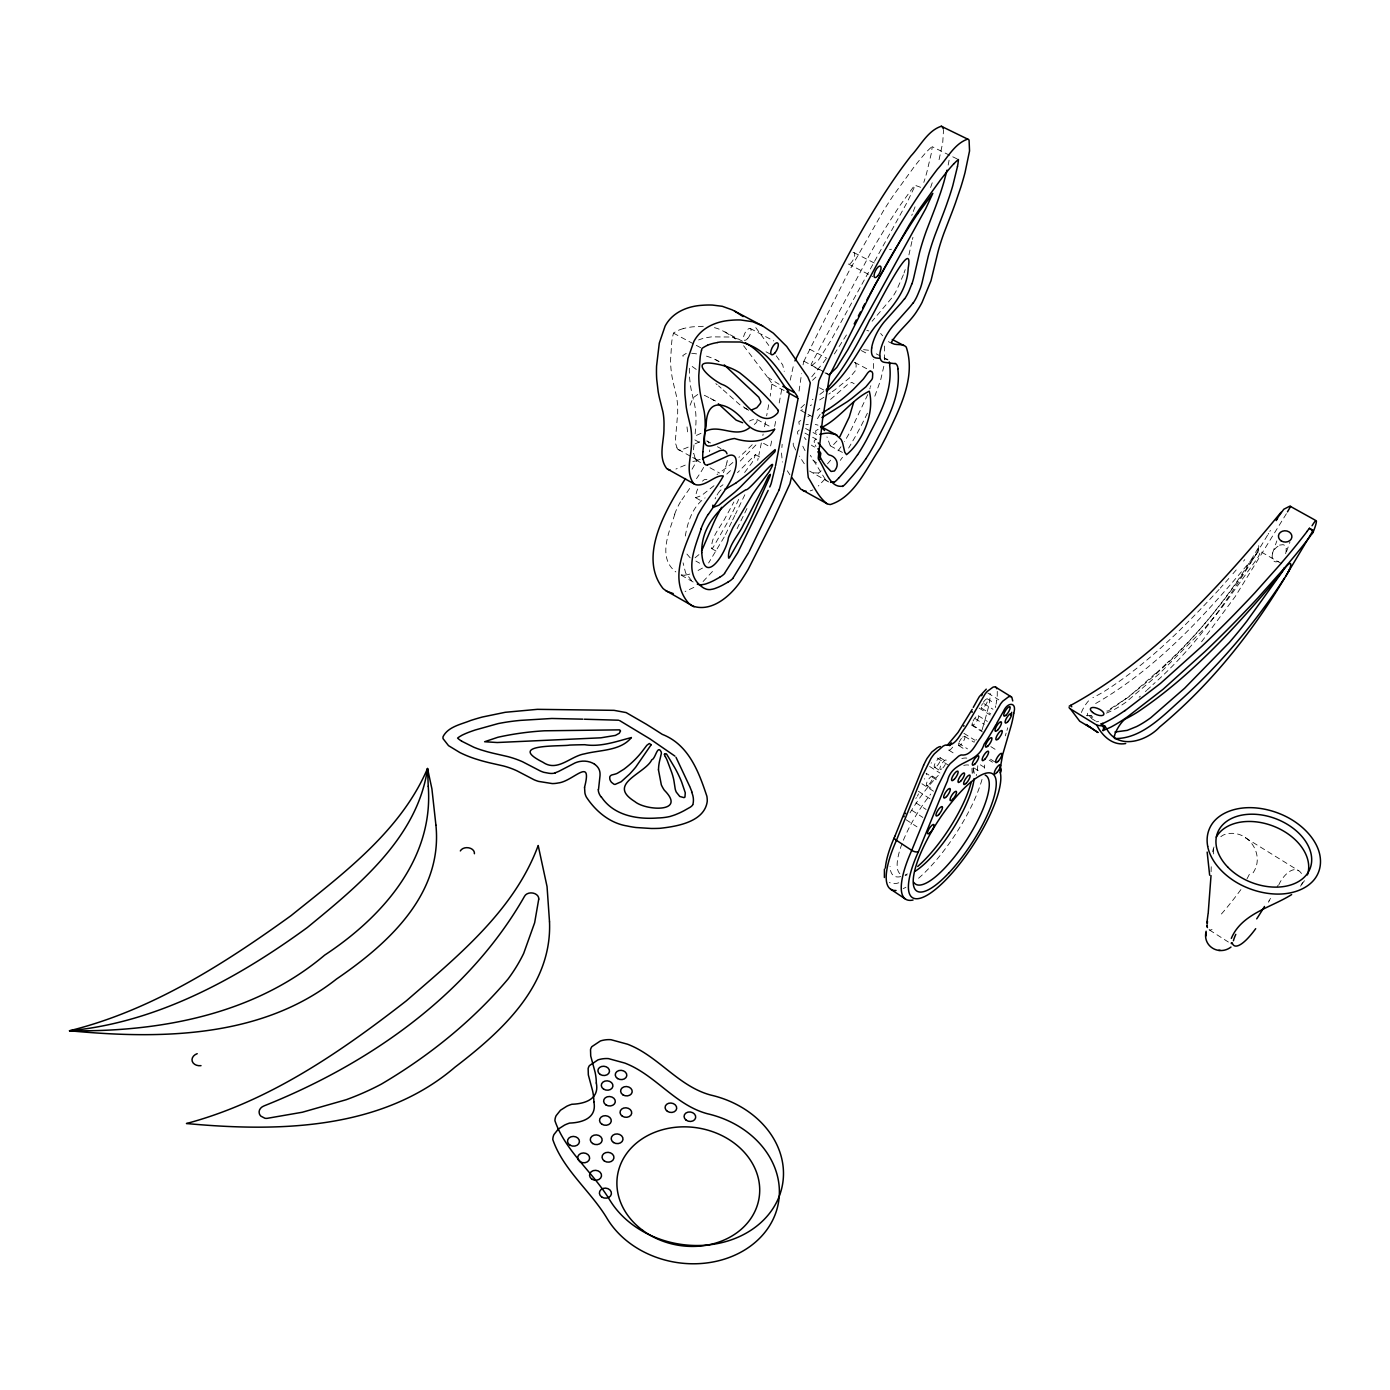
<?xml version="1.0" encoding="UTF-8"?>
<svg xmlns="http://www.w3.org/2000/svg" width="1390" height="1390" viewBox="0 0 1390 1390"><rect width="100%" height="100%" fill="white"/><g stroke="black" fill="none" stroke-linecap="round" stroke-linejoin="round"><path stroke-width="0.75" stroke-dasharray="5 3.75" d="M793.221 443.115L793.221 444.07A24.586 9.122 -62.2 0 0 793.238 444.418L793.273 444.87A9.695 3.614 -62.1 0 0 793.308 445.217M873.459 368.454L873.407 359.663M689.37 368.246L689.353 370.331A135.178 54.714 -63.5 0 0 689.788 379.765L690.552 385.881A229.055 90.68 -64.2 0 0 691.681 392.084L694.913 406.262A128.175 54.175 -60.9 0 1 695.938 423.498L694.983 436.043L700.994 433.333M687.007 426.886L687.963 435.539M1211.09 871.739L1211.315 864.024M1258.037 548.216C1223.582 607.656 1169.233 671.44 1106.388 712.201M781.51 453.018L782.361 462.105M972.218 773.466L971.888 768.079M884.388 359.802L884.44 344.963M949.631 155.263L932.117 146.662L932.047 147.844A46.131 17.253 -64.7 0 1 931.265 153.578L926.73 172.742A128.923 49.623 -64.5 0 1 923.811 182.403M771.902 384.213L787.609 392.328M781.892 447.563L782.153 444.296M771.867 384.63L770.199 396.133M693.992 444.852L693.818 446.694A36.383 14.612 -61.9 0 0 693.697 453.609M799.059 391.077L801.561 373.632M883.814 366.317L880.635 380.078L874.188 397.957M996.786 700.108L996.057 704.226M790.232 380.148L793.864 363.641M685.305 536.036C687.72 521.754 692.62 506.533 705.077 497.881M768.687 404.768L766.637 415.853M781.701 389.443L779.008 404.038M765.508 421.83L764.326 427.929M803.055 364.858L803.646 361.973M762.849 435.522L763.145 434.01M774.647 426.365L775.69 421.153M761.355 442.993L758.818 455.208M948.171 165.097L948.745 162.161A46.235 16.975 -64.6 0 0 949.109 159.937M770.616 445.947L772.232 438.215M908.921 254.909L911.91 241.443M1212.653 851.844L1214.148 846.319M758.176 458.214L757.706 460.368M995.344 707.545L995.727 705.825M803.75 361.539L848.473 272.11L882.772 211.923A196.129 69.361 -63.6 0 1 893.388 195.399L914.134 166.87A226.309 79.247 -63.5 0 1 917 163.221L917.748 162.283A143.257 51.308 -63.9 0 1 923.603 155.194A82.097 29.85 -64.3 0 1 927.391 150.989L927.808 150.572A48.841 17.879 -64.6 0 1 929.232 149.164L929.389 149.008A34.35 12.614 -64.7 0 1 932.134 146.645M939.067 159.676L942.733 142.666L943.515 129.948M683.168 328.648A91.149 38.659 -62 0 0 679.05 330.055L678.581 330.264A54.002 23.022 -62.3 0 0 676.965 331.029L676.774 331.115A37.964 16.228 -62.5 0 0 673.49 333.096L673.055 334.816A49.953 21.145 -63.1 0 0 671.787 341.454L670.553 360.166A134.813 55.6 -63.5 0 0 671.075 369.636L671.891 375.769A228.464 92.14 -64.3 0 0 673.09 381.972L676.478 396.202A127.828 55.044 -61 0 1 677.66 413.49L675.696 436.703A36.296 14.856 -62 0 0 675.627 443.636L676.947 447.511M982.035 730.045L983.442 725.198M690.083 405.22L693.106 397.801L697.763 394.465M985.023 719.933L988.568 706.572A81.767 25.315 -57.6 0 0 990.184 694.687L990.114 693.297M983.686 724.381L984.815 720.593M1006.951 730.393L1007.733 727.804M1005.283 735.849L1006.134 733.086M870.8 385.742L870.522 386.646M870.227 387.549L869.793 388.887M905.22 269.591L904.056 272.979M932.221 182.785L930.466 187.893M1087.658 713.244L1087.206 715.676A5.247 1.425 -58.2 0 0 1087.275 715.85L1087.032 715.78M1272.562 553.081L1276.837 540.918M674.828 514.161C669.32 531.97 657.105 557.442 675.853 571.95M1286.497 551.656L1289.955 541.961M1302.725 882.65L1302.152 884.04M867.742 394.586L850.558 430.9A69.344 25.35 -62.3 0 1 844.303 441.707M911.753 215.433L912.274 214.077M915.072 206.832L913.056 212.045M903.396 274.768L896.915 289.554A32.37 11.85 -63.6 0 1 892.519 297.078L872.103 321.229M1253.085 872.781C1266.221 853.651 1246.152 826.876 1224.051 834.73A30.51 20.694 73.7 0 0 1219.551 837.822M738.698 499.34L737.76 501.373A249.488 104.563 -61 0 1 734.858 507.524A312.142 133.892 -61 0 1 728.03 521.424L712.601 548.355A3.423 1.303 -60.8 0 1 711.836 548.616C710.273 536.94 721.897 525.75 726.605 515.256A112.034 44.793 -61.3 0 0 728.968 511.086L733.885 502.016M744.832 494.77L735.501 514.074M867.412 413.195L861.852 424.419A184.523 69.848 -62.5 0 1 856.223 435.018L848.647 448.067M746.986 508.479L735.988 530.963M734.841 515.429L732.2 520.816M731.557 522.154L725.25 534.959M724.225 537.044L708.622 562.95M703.635 467.387L702.628 469.16A36.748 14.873 -61.6 0 1 701.255 471.436L700.23 473.069A69.639 28.512 -61.6 0 1 698.041 476.388L696.494 478.647M717.066 494.996L717.726 493.867M1286.393 513.692L1235.206 596.553L1199.379 644.734M1269.852 531.362L1270.425 530.389M1268.097 534.299L1268.688 533.326M1267.524 535.272L1252.859 559.353M1278.765 885.03C1282.258 876.256 1295.532 861.279 1302.639 875.491M846.458 334.99L834.382 353.981M681.882 499.827L691.716 485.457M718.057 493.346L719.638 491.209A6.863 2.676 -61.3 0 1 721.08 489.836M1253.693 558.154L1253.763 558.05A10.807 2.676 -59.3 0 0 1258.68 545.627M1252.703 559.614C1224.764 605.136 1193.211 649.061 1152.936 684.558M1249.332 564.566L1250.983 562.151M692.064 469.212L696.876 460.802L692.724 461.445M840.967 446.781L838.465 450.291A77.527 28.408 -62.4 0 1 836.207 453.262L835.894 453.679M1247.681 566.981C1224.156 601.523 1197.919 634.431 1167.166 662.839M840.29 460.368L842.496 457.327M826.007 358.95L823.193 362.703M744.623 472.496L751.764 463.009A14.213 5.491 -61.8 0 0 753.589 459.847L755.378 454.634L737.482 472.652M811.76 376.794L821.664 364.649M712.479 571.499L702.68 581.941M836.989 440.943L833.253 444.956L830.334 445.877L826.963 436.929M1236.197 569.935L1231.297 575.651M827.519 463.826L828.162 463.078A138.27 51.604 -62.7 0 0 830.647 460.159M755.917 444.974L739.654 461.671M1228.847 578.466L1220.316 588.109M824.913 479.116L818.31 486.014M1219.1 589.447C1184.367 627.012 1147.723 663.847 1104.303 691.386A335.233 94.225 -60.3 0 1 1092.888 697.606M698.944 554.627L695.017 557.824M752.216 444.713L745.613 451.194A233.52 95.98 -63.5 0 1 738.907 457.31M815.913 377.09L812.49 380.339M754.301 424.437C761.025 419.502 753.936 418.077 749.505 421.101M730.462 470.654L726.64 474.268M1165.932 663.986L1156.15 673.212M1150.416 686.921L1147.271 689.857M1155.559 673.316L1128.35 697.224L1106.857 711.02M1145.377 691.595L1146.646 690.43M830.508 399.416L847.883 384.266L851.827 382.389L854.19 383.796M1139.14 697.259L1140.373 696.147M713.974 485.736L701.464 495.587L695.643 497.69A4.344 1.72 -61.3 0 1 695.33 496.786L696.824 491.157A20.311 8.01 -61.3 0 1 697.989 488.481M820.135 414.411L817.25 418.998L819.944 418.668M817.198 410.328L819.822 408.365M720.142 486.882L722.974 484.78M828.788 394.065L830.421 392.953M717.014 474.581L717.987 473.921M804.532 404.455L800.953 407.861A2.311 0.869 -62.3 0 0 800.501 410.276L806.183 413.386M823.853 397.314L818.971 400.389M807.833 416.687L809.918 415.367M889.513 249.453L891.511 249.227M810.283 405.602L811.586 404.855M702.471 568.093L697.641 570.699A143.587 56.364 -61.8 0 1 695.191 571.881M693.853 587.414L685.096 591.514M695.122 443.81L701.759 440.978M685.253 465.094L675.94 469.038M802.569 409.859L800.553 410.363M688.189 447.128L684.245 448.779A87.327 36.088 -62.5 0 1 683.237 449.144L680.753 449.821M1106.423 713.139L1111.183 711.072A213.348 57.529 -59.5 0 0 1125.639 702.419L1159.781 673.316L1204.8 628.037A210.185 55.426 -59.7 0 0 1222.262 606.996L1257.133 558.658A6.359 1.564 -59.3 0 0 1260.07 551.813A6.359 1.564 -59.3 0 0 1256.925 553.342C1209.665 610.245 1158.965 667.652 1093.913 704.504A6.828 1.842 -58.2 0 0 1092.801 705.303M818.31 472.982L811.951 472.843M812.837 489.923L810.144 490.896M1279.53 545.123L1283.04 544.672A4.205 4.048 -44.4 0 1 1285.072 545.836L1286.341 548.633M818.119 429.319L815.617 430.865L816.069 433.958A13.9 5.108 -62.2 0 0 817.198 434.636L818.328 434.653M1278.835 561.473L1275.759 561.873A4.465 4.274 -38.2 0 1 1273.118 560.379L1272.059 557.946M800.762 420.475L798.816 421.813L799.302 424.906A13.883 5.195 -62.3 0 0 800.449 425.601L800.988 425.653M700.143 459.378L698.718 459.743M686.26 353.355L682.768 355.579L684.505 359.802M1092.818 717.101L1090.368 717.535M805.922 424.732L807.051 424.541A137.471 50.613 -61 0 1 808.302 424.367M920.649 187.32L914.69 185.165L900.251 205.095A332.471 111.443 -62.9 0 0 885.83 227.404A284.238 96.831 -63.1 0 0 870.887 252.285L811.221 364.197A3.284 1.251 -62.8 0 0 811.343 365.553L823.002 371.808M1098.604 721.601L1096.206 721.792M816.677 463.044L809.849 457.675M685.027 575.095L687.668 574.661A81.28 31.657 -61.2 0 0 689.805 574.053M1091.637 715.485L1086.007 715.485L1087.293 715.902M703.305 326.303L692.793 326.824A258.227 107.551 -60.2 0 0 689.961 327.206L689.197 327.328A160.684 67.624 -61.2 0 0 683.168 328.631M1089.169 716.145L1092.262 716.25M863.555 349.655L868.715 350.263M691.629 353.234L697.693 354.016A396.967 163.725 -58.5 0 1 699.014 354.276M884.405 358.776L886.594 359.315M868.82 330.959L866.821 330.403M815.252 424.419L818.015 425.132M811.586 365.761L818.588 359.906L830.751 340.759L907.218 202.141L915.523 184.818M799.25 430.014L797.547 431.769A4.396 1.633 -62.1 0 0 797.513 433.037L797.982 434.288M755.274 454.599L761.025 457.71M828.753 481.948L809.64 471.088M747.525 409.407L739.827 404.751L722.487 389.304M704.33 395.264L715.52 400.98M816.538 439.553A10.025 3.684 -62 0 0 815.982 439.049L814.279 440.804A4.396 1.616 -62.1 0 0 814.245 442.089L814.922 443.879M814.679 447.059L812.82 446.086A104.545 38.103 -62.9 0 1 811.395 445.13M952.776 156.809L958.422 159.572M854.19 252.737L874.901 263.318M848.456 264.031L872.885 276.575M888.384 341.645L891.98 343.521M876.273 353.859L887.932 359.975M861.296 350.558L868.854 354.519M854.555 362.321L871.183 371.095M809.64 349.185L826.911 358.307M750.148 328.405L773.778 340.915M803.854 361.157L824.201 371.947M826.042 372.937L829.743 374.9M824.895 372.815L828.701 374.831M766.012 351.792L771.45 354.693M742.486 341.21L720.923 329.916A221.688 92.452 -60.6 0 0 714.425 327.658M819.422 387.723L824.392 390.382M767.471 377.124L780.033 384.856M673.49 333.131L694.409 344.355M696.303 345.363L702.002 348.421M715.242 359.541L718.908 361.504M808.059 414.394L813.689 417.417M805.574 428.467L811.169 431.491M813.028 432.481L816.747 434.497M830.334 445.877L844.755 453.661M804.932 433.089L816.086 439.101M744.328 407.895L749.592 410.745M756.977 419.485L769.087 426.052M763.544 443.341L771.155 447.493M706.763 440.891L710.568 442.976M717.414 446.729L720.958 448.675M694.826 439.883L700.212 442.837M678.268 449.491L690.865 456.459M692.654 457.449L699.882 461.428M696.755 460.438L700.543 462.522M710.029 467.77L719.516 473.017M725.076 331.949L735.727 338.969M695.851 497.863L702.819 501.738M711.645 548.581L719.099 552.786M695.869 561.056L699.639 563.193M681.222 575.182L694.792 582.931M1281.076 563.367L1259.514 550.996L1258.141 549.05M1091.167 718.317L1098.569 722.87M1245.423 837.788L1298.781 870.783M710.116 398.044L714.199 400.685M987.769 693.002L998.819 699.848M987.404 698.875L994.719 703.427M983.79 703.548L992.981 709.265M981.618 708.222L990.757 713.921M979.133 708.101L990.149 714.964M978.247 715.711L987.369 721.41M975.154 718.63L984.311 724.364M972.479 725.041L981.583 730.758M971.471 725.041L982.469 731.939M990.844 746.621L998.037 751.139M963.843 733.277L974.807 740.192M964.608 736.3L973.712 742.034M990.531 759.201L995.918 762.606M989.194 760.104L992.512 762.207M958.335 743.077L967.492 748.863M958.822 745.631L966.102 750.218M980.367 764.83L987.491 769.348M948.849 750.148L954.339 753.623M973.973 767.958L978.977 771.137M940.387 757.828L947.198 762.172M1209.561 930.066L1228.36 942.02M937.225 758.054L949.214 765.682M934.567 767.245L941.881 771.919M929.632 766.446L939.901 773.014M932.499 776.141L936.148 778.47M936.304 779.773L926.07 773.222A5.56 1.72 -57.3 0 1 926.122 775.828M926.696 785.524L932.151 789.034M921.918 783.769L933.837 791.414M918.39 791.292L930.257 798.937M915.94 802.899L926.122 809.466M911.91 810.353L922.821 817.424M906.089 819.735L916.983 826.824M690.205 557.842L686.573 553.672M696.251 369.41L689.996 364.892M827.085 481.027L825.573 479.62M715.85 383.64L717.188 384.752M691.595 580.655L685.635 572.993L683.081 562.846M880.635 333.461L882.633 335.807M718.526 385.881L721.167 388.158M854.937 362.564L855.284 362.929A19.182 7.019 -62.7 0 1 856.153 364.962L855.962 369.219A4.066 1.477 -62.8 0 1 855.302 370.817L849.342 378.08L835.182 389.582A316.712 122.355 -65.2 0 1 832.037 391.824M743.598 345.745L767.037 376.568M755.795 327.64L768.809 345.485M825.295 479.307L810.335 455.277M806.078 439.709L804.324 437.537M768.757 378.827L771.38 382.65M776.28 355.84L782.726 365.014L784.238 371.391M804.306 463.756L799.302 456.094M789.954 474.859L787.313 470.776M795.688 450.047L793.464 445.756M802.795 446.19L804.063 448.814A222.348 79.473 -63.8 0 0 805.436 451.333A272.77 96.779 -64.1 0 0 805.905 452.132M694.896 457.327L693.801 453.488M815.374 444.974L815.965 446.52M997.256 691.351L997.256 695.017A77.093 23.665 -57.6 0 1 996.786 700.108M680.492 450.221A18.522 7.593 -61.8 0 1 676.826 447.649M707.128 441.117A23.943 9.643 -61.6 0 1 708.917 443.08M709.769 449.978A23.943 9.643 -61.6 0 1 709.543 451.733M674.654 514.213A30.98 12.284 -61.1 0 1 681.76 499.688M684.836 575.251A72.714 28.234 -61.2 0 1 681.222 574.73M737.482 338.969A222.278 90.993 -60.6 0 0 730.688 337.023L711.628 336.866A258.922 105.849 -60.2 0 0 708.796 337.284L708.049 337.405A161.101 66.564 -61.2 0 0 702.089 338.743A91.392 38.051 -61.9 0 0 698.597 339.959M698.458 460.142A18.574 7.471 -61.8 0 1 694.844 457.605M727.283 460.438A24.012 9.487 -61.5 0 1 727.039 462.036M726.953 462.105A23.891 9.452 -61.5 0 1 725.267 468.117A25.976 10.269 -61.5 0 1 723.391 472.687M702.506 481.183A6.846 2.711 -61.3 0 1 704.939 479.48L706.954 479.411A25.889 10.269 -61.7 0 0 707.267 479.394M732.878 462.488A233.52 95.98 -63.5 0 1 720.037 472.392M715.103 498.854A20.364 7.888 -61.3 0 1 715.746 497.516M719.099 361.556A333.131 137.784 -59.1 0 0 709.977 357.317A396.967 163.725 -58.5 0 0 703.097 355.197M912.431 239.41A91.01 32.074 -64.3 0 1 912.952 237.343M821.108 470.845A18.435 6.672 -61.9 0 1 818.276 473.295M853.043 252.633A6.342 2.415 -63.9 0 1 853.443 259.305A6.342 2.415 -63.9 0 1 847.865 263.353M886.751 358.985A28.999 10.321 -62.7 0 1 887.845 359.68M823.801 391.407A224.416 86.771 -64.4 0 1 818.328 395.507M812.976 399.191A224.416 86.771 -64.4 0 1 812.316 399.625M1272.198 557.929A12.006 11.485 -43 0 1 1279.634 545.384M1286.08 548.685A12.006 11.502 -39.4 0 1 1285.385 554.28M1244.797 559.614A328.579 89.273 -60.6 0 1 1243.581 561.108M1081.403 712.531A12.024 3.266 -58.2 0 1 1083.105 708.796A11.537 3.145 -58.2 0 1 1091.202 698.475M1240.905 889.583A48.615 5.491 -53.3 0 1 1219.082 916.601M1249.349 874.31A47.833 14.456 -56 0 1 1246.587 879.592M1212.063 929.458A48.633 8.531 -61.6 0 1 1209.091 929.667M1301.857 884.075A30.858 13.57 -19.4 0 1 1300.519 886.177M1277.045 886.994A47.677 2.554 -61.6 0 1 1278.018 885.326M1270.495 898.392A48.476 2.311 -59.5 0 1 1269.001 900.981M1269.452 900.355A48.685 4.239 -58.9 0 1 1268.358 902.214M1304.463 880.704A49.432 34.107 21.1 0 1 1300.206 885.447M1213.713 853.964A49.432 34.107 21.1 0 1 1213.331 846.666M931.491 762.745A5.577 1.738 -57.5 0 1 931.161 763.162M941.69 768.948A5.508 1.685 -57.5 0 1 940.283 766.776A5.508 1.685 -57.5 0 1 944.714 760.452A5.508 1.685 -57.5 0 1 946.121 762.641M945.304 764.43A5.508 1.685 -57.5 0 1 942.837 767.923M952.671 747.142A5.525 1.703 -57.6 0 1 948.501 748.897M964.243 736.248A5.491 1.668 -57.7 0 1 962.332 743.024A5.491 1.668 -57.7 0 1 958.614 743.737M959.187 742.121A5.491 1.668 -57.7 0 1 961.48 738.42M962.697 737.134A5.491 1.668 -57.7 0 1 963.253 736.7M974.268 742.086A5.404 1.616 -57.7 0 1 974.581 741.635M975.85 740.071A5.404 1.616 -57.7 0 1 976.406 739.515M924.75 778.626A5.56 1.72 -57.3 0 1 924.437 779.112M918.443 793.881A5.543 1.703 -57.2 0 1 917.365 796.157M916.444 797.599A5.543 1.703 -57.2 0 1 915.802 798.468M973.069 721.028A5.491 1.668 -57.9 0 1 978.369 715.798A5.491 1.668 -57.9 0 1 975.328 723.234A5.491 1.668 -57.9 0 1 972.375 722.748M983.356 702.228A5.491 1.685 -58 0 1 987.665 699.205A5.491 1.685 -58 0 1 984.815 706.016A5.491 1.685 -58 0 1 981.27 707.232M981.67 705.512A5.491 1.685 -58 0 1 982.487 703.688M973.191 767.749A69.517 20.798 -57.1 0 1 973.035 772.84M907.357 873.893A69.517 20.798 -57.1 0 1 905.046 875.074M900.79 876.603A69.517 20.798 -57.1 0 1 890.069 866.404M910.016 812.855A69.517 20.798 -57.1 0 1 938.285 775.446M961.845 758.54A69.517 20.798 -57.1 0 1 967.266 758.21M973.035 768.566A64.548 19.199 -57.1 0 1 974.286 776.124M907.027 875.005A64.548 19.199 -57.1 0 1 905.272 875.283M899.851 873.667A64.548 19.199 -57.1 0 1 930.727 794.09M963.756 765.438A64.548 19.199 -57.1 0 1 970.116 765.56M984.711 765.021A82.496 24.551 -57.1 0 1 984.381 768.27M982.018 779.408A82.496 24.551 -57.1 0 1 917.956 878.758M905.88 887.272A82.496 24.551 -57.1 0 1 903.187 888.592M977.778 765.751A77.423 23.161 -57.1 0 1 976.267 775.568M898.774 882.789A77.423 23.161 -57.1 0 1 889.426 882.389M747.733 338.5A6.62 2.676 -63 0 0 750.374 328.509A6.62 2.676 -63 0 0 743.772 336.05A6.62 2.676 -63 0 0 747.733 338.5M929.163 784.134A5.525 1.703 -57.3 0 0 932.638 776.245A5.525 1.703 -57.3 0 0 926.974 782.118A5.525 1.703 -57.3 0 0 929.163 784.134M937.016 765.89A5.543 1.703 -57.5 0 0 940.544 757.932A5.543 1.703 -57.5 0 0 934.862 763.788A5.543 1.703 -57.5 0 0 937.016 765.89"/><path stroke-width="1.5" d="M1211.02 875.613L1208.24 912.639M1230.984 947.059C1219.1 956.129 1202.281 946.347 1206.12 931.231M1312.612 533.065C1314.749 529.243 1320.257 512.267 1312.056 525.733M798.086 398.252L786.879 391.945M884.44 869.115L884.388 877.507M664.507 754.214L665.827 753.641A2.867 2.033 7.9 0 1 666.818 754.44L674.619 767.489A185.635 134.813 3.9 0 1 681.691 782.136L685.27 792.769L684.957 797.078A2.311 1.668 8.3 0 1 683.897 797.599L679.779 796.47L676.305 792.144A26.393 18.974 8.7 0 1 675.193 788.895L673.994 781.128A75.234 54.123 6.3 0 0 673.368 778.07L672.725 775.637A149.39 107.742 4.6 0 0 671.665 772.336L667.113 760.208A48.146 34.437 6.8 0 0 665.949 757.776L665.341 756.664M789.294 393.978L775.551 465.754M1206.868 922.873L1208.101 913.56M798.034 398.791L783.682 472.183M702.906 451.698L705.112 428.52A128.349 53.741 -60.9 0 0 704.174 411.318L701.012 397.158A229.35 89.933 -64.1 0 1 699.917 390.972L699.187 384.856A135.351 54.279 -63.4 0 1 698.788 375.422L700.23 356.761A50.144 20.642 -62.9 0 1 701.516 350.211M1013.658 713.296C1017.428 702.106 1007.681 701.411 1003.476 711.35A26.601 7.836 -58 0 0 1003.076 712.01L996.682 723.321M712.879 505.126L712.722 506.499A4.344 1.685 -61.2 0 0 713.018 507.402L718.804 505.248L734.667 492.286A336.519 140.112 -64 0 0 740.106 487.334L774.734 451.959A2.363 0.904 -61.9 0 0 775.081 449.596L762.797 460.611A234.145 94.468 -63.5 0 1 736.335 482.678M957.502 166.47L952.793 185.635A129.409 48.424 -64.3 0 1 949.248 196.98L946.434 205.077A227.578 88.248 -64.2 0 1 943.202 213.817L935.053 234.962A111.426 38.173 -64.1 0 0 928.19 256.472L922.647 280.172A33.881 12.145 -63.5 0 1 920.441 288.078L917.765 294.576A17.184 6.133 -63.5 0 1 913.022 303.281M1011.729 712.305L1011.086 715.381M853.773 401.849L849.238 417.104L839.803 436.738M775.273 466.971L771.328 482.973A25.35 9.574 -61.5 0 1 771.172 483.459L770.981 484.05A9.921 3.718 -61.5 0 1 770.755 484.693A5.925 2.224 -61.5 0 1 770.529 485.284L770.512 485.319M783.439 473.26L782.952 475.415M782.709 476.405L779.807 487.629A25.367 9.487 -61.5 0 1 779.651 488.133L779.443 488.776A9.938 3.701 -61.5 0 1 779.234 489.349A5.942 2.207 -61.5 0 1 778.991 489.94L778.991 489.94M829.552 375.7L822.48 420.145L818.276 457.675A24.672 8.896 -62.1 0 0 818.293 458.022L818.31 458.474A9.73 3.527 -62 0 0 818.345 458.804M947.024 170.171L944.088 181.326A129.253 48.824 -64.4 0 1 940.561 192.671L937.764 200.751A227.282 88.977 -64.3 0 1 934.549 209.508L926.452 230.618A111.304 38.503 -64.2 0 0 919.624 252.146L914.168 275.846A33.829 12.249 -63.6 0 1 911.979 283.734M701.533 350.211L702.002 348.421A38.103 15.846 -62.4 0 1 705.269 346.405L705.46 346.284A54.227 22.483 -62.3 0 1 707.041 345.519L707.51 345.311M829.656 375.283L874.692 285.593L909.13 225.197A196.807 67.624 -63.5 0 1 919.763 208.587L940.491 179.918A227.074 77.267 -63.3 0 1 943.358 176.252L944.105 175.296A113.407 39.771 -64 0 1 953.731 163.864M1231.314 938.406C1241.531 913.716 1271.138 907.548 1291.64 894.587M701.099 528.947C695.278 546.913 682.49 574 703.097 587.657A123.293 46.513 -61.6 0 0 704.105 588.231L705.773 588.96A61.768 23.317 -61 0 0 710.255 589.586L712.983 589.082A81.593 30.875 -61.2 0 0 715.068 588.457L717.674 587.449A144.126 54.992 -61.7 0 0 722.835 585.016L728.099 582.062M911.892 283.769L909.303 290.249A17.167 6.186 -63.6 0 1 904.577 298.937M819.874 459.395L820.812 453.314L817.963 448.692M894.952 836.085L923.551 765.369M918.495 851.462L944.453 787.956A127.393 36.835 -57.8 0 1 946.816 782.466A76.294 22.431 -57.6 0 1 947.441 781.076C952.063 759.583 977.83 764.83 984.051 744.293A84.721 25.993 -57.8 0 0 993.485 729.02L996.161 724.277M794.941 360.896C827.241 295.983 857.856 229.628 900.147 170.414A284.116 98.481 -63.3 0 1 910.989 155.923C920.389 145.967 927.634 130.695 941.291 126.264L967.683 139.122A14.508 5.195 -64.9 0 1 969.073 140.164L969.542 150.937L965.06 172.464A155.211 58.171 -64.3 0 1 962.523 181.586A147.705 55.2 -64.3 0 1 960.751 187.389L955.382 203.166A248.549 96.379 -64.2 0 1 951.994 212.305L944.105 232.686A91.323 31.275 -64.1 0 0 937.902 252.268L930.97 280.815L922.039 302.447A32.474 11.554 -63.5 0 1 917.626 309.987C910.467 322.028 898.374 330.559 891.303 342.444C894.726 346.318 902.405 342.722 906.228 347.048C916.427 377.663 899.017 410.033 885.899 437.277A185.183 68.127 -62.4 0 1 880.235 447.928C866.561 467.752 854.746 496.855 830.438 504.518A73.323 25.785 -62.2 0 1 826.998 503.684C818.484 497.151 813.914 486.57 808.285 477.604C804.202 445.86 814.436 412.552 818.832 380.825C850.489 313.028 883.866 245.213 926.73 183.602A285.072 96.014 -63.1 0 1 937.538 169.041C946.92 159.016 954.096 143.761 967.683 139.122M770.355 485.666L769.747 487.004M778.869 490.253L778.331 491.417M777.827 492.529L749.106 551.656M768.166 490.392L737.847 552.508L724.59 573.288M748.584 552.664L733.103 577.91M1308.372 538.66L1303.403 545.036A333.982 85.016 -60.6 0 1 1284.621 567.85L1258.054 597.717A840.95 234.632 -62.9 0 1 1250.062 606.266L1237.1 619.801A1199.518 346.753 -64.7 0 1 1204.817 651.702L1163.03 689.318L1127.238 717.014A346.596 93.825 -60.1 0 1 1110.697 727.196L1103.052 730.567L1105.154 726.397L1101.123 723.929L1102.704 723.321M826.094 389.982C843.991 368.854 857.422 344.651 869.671 319.856C871.443 318.849 914.95 229.767 908.191 268.131C907.27 292.352 890.069 309.292 875.266 326.355C858.933 347.83 848.143 374.588 826.407 391.302M858.377 315.982L860.514 311.951M854.19 323.905L856.275 319.978M862.669 307.885L864.806 303.837M866.96 299.823L869.08 295.827M869.793 294.524L888.245 261.129A284.863 95.215 -63 0 1 903.222 236.178A333.183 109.567 -62.9 0 1 917.643 213.817M721.566 507.315L716.076 517.827A69.969 26.358 -61.1 0 0 711.419 528.252L701.533 551.118M973.278 707.406L977.413 699.969A41.144 12.493 -58 0 1 979.394 696.564L986.257 689.162M972.218 709.317L958.058 732.408L947.32 745.249M1315.288 520.207L1289.885 506.116L1283.787 509.261L1278.644 516.402M1278.105 517.323L1277.045 519.148M1287.47 511.85L1290.667 506.342M1276.194 520.59L1276.784 519.599M1287.957 572.506C1253.832 630.539 1211.524 683.915 1159.625 727.022C1146.229 741.426 1118.116 750.148 1106.805 729.02M708.205 514.561L724.364 491.018A69.9 27.835 -61.6 0 0 726.57 487.664L727.613 486.031A36.887 14.508 -61.5 0 0 728.986 483.737L730.167 481.635A26.01 10.199 -61.5 0 0 734.094 472.982A23.925 9.365 -61.5 0 0 735.779 466.971A24.047 9.417 -61.5 0 0 732.408 455.277L732.009 455.155A27.696 10.842 -61.5 0 0 730.879 455.138L729.82 455.295A39.337 15.394 -61.3 0 0 728.464 455.659L711.159 463.634A87.674 35.219 -62.4 0 1 710.168 464.017L707.632 464.729M917.643 213.817L932.829 193.366L925.584 208.934L847.848 349.741L836.78 367.464L829.013 374.9M865.675 459.013L862.634 463.339A77.805 27.696 -62.3 0 1 860.375 466.345L857.647 469.82A138.774 50.335 -62.6 0 1 852.348 476.197L847.066 482.191A18.504 6.498 -61.8 0 1 842.514 486.5M1284.516 578.049C1255.344 622.755 1220.733 663.777 1181.17 699.622C1162.492 716.267 1141.277 738.855 1115.11 738.542M857.595 454.669L854.555 458.978A77.718 27.939 -62.3 0 1 852.296 461.966L849.568 465.442A138.6 50.752 -62.6 0 1 844.269 471.801L838.987 477.795M685.478 478.56C666.853 507.871 637.489 556.156 663.013 588.474A187.893 72.836 -62.1 0 0 667.183 591.428L673.247 593.582M1289.399 569.639A10.79 2.519 -59.2 0 1 1288.182 572.141L1313.15 530.424L1309.397 528.304L1307.33 531.032M1312.091 533.76L1311.291 534.82M912.987 303.072L910.554 306.147A81.854 29.711 -63.9 0 1 909.425 307.485L892.693 326.285A36.592 12.979 -63 0 0 891.268 328.092L890.104 329.656A25.819 9.191 -63.1 0 0 888.888 331.445L888.366 332.227A22.431 7.992 -63.1 0 0 880.078 352.452A22.327 7.958 -63.1 0 0 879.974 356.865A24.238 8.635 -63.1 0 0 881.416 360.792L882.024 361.365A34.281 12.197 -63.2 0 0 882.806 361.834L883.414 362.078A64.427 22.883 -63.4 0 0 884.77 362.408L894.882 363.659M904.525 298.728L901.954 301.978A81.749 29.954 -63.9 0 1 900.981 303.142L884.214 321.889A36.54 13.083 -63 0 0 882.789 323.696L881.625 325.26A25.785 9.261 -63.1 0 0 880.409 327.032L879.801 327.971A22.396 8.062 -63.1 0 0 871.634 348.039M1310.562 535.793L1309.71 536.905M1309.38 537.339L1308.702 538.225M1281.041 512.284C1220.802 585.242 1152.154 661.571 1069.188 706.19M1281.458 563.019L1255.118 592.54A833.131 233.833 -62.9 0 1 1247.16 601.019L1234.251 614.432A1190.066 346.006 -64.7 0 1 1202.089 646.089L1160.476 683.394L1124.91 710.724M953.714 163.951L954.131 163.516A49.015 17.444 -64.4 0 1 955.538 162.109L955.694 161.935A34.472 12.302 -64.5 0 1 958.422 159.537L958.318 160.823A46.304 16.836 -64.6 0 1 957.484 166.487M736.3 482.799L726.258 488.724A25.958 10.112 -61.6 0 1 725.024 489.002M829.135 408.677L822.133 413.038M719.69 577.302L714.408 580.238A143.952 55.444 -61.8 0 1 709.23 582.653L706.624 583.644A81.489 31.136 -61.2 0 1 704.522 584.269L701.794 584.721M821.143 427.755C839.56 418.911 851.445 399.764 869.271 391.198C874.901 412.1 863.016 441.273 846.545 454.634L844.773 452.236L842.879 443.983A68.788 24.829 -61.5 0 0 841.02 439.362L835.842 434.566L829.031 433.107A137.784 49.779 -60.9 0 0 823.731 433.524L819.77 434.375M821.924 417.591L847.083 401.832A317.511 120.409 -65.1 0 0 851.809 398.443L865.901 386.837L871.86 379.557A4.083 1.46 -62.7 0 0 872.503 377.958L872.729 373.702A19.234 6.915 -62.6 0 0 871.895 371.686L869.897 371.113A6.464 2.311 -62.7 0 0 867.464 373.25L865.171 376.551A24.638 8.948 -62.8 0 1 863.068 379.383L853.304 389.495A224.971 85.363 -64.3 0 1 829.135 408.625M937.538 747.542L931.786 752.042L927.043 758.453A29.173 9.018 -57.5 0 0 923.62 765.334M749.471 427.79C735.553 438.858 719.69 423.62 705.269 431.387M842.601 486.17C829.291 488.394 824.913 467.648 818.501 459.378M834.452 481.774L830.542 482.347M938.354 747.16L939.744 746.673A25.819 7.992 -57.4 0 1 940.352 746.534M702.506 458.544L719.551 450.76A39.285 15.516 -61.4 0 1 720.906 450.395L721.966 450.238A27.661 10.929 -61.5 0 1 723.026 450.256L723.53 450.325M1070.682 705.303L1071.76 706.798M555.218 772.788L557.946 771.711A53.446 37.791 4.8 0 0 558.954 771.259L575.06 762.919A25.055 18 6.1 0 1 576.537 762.363L577.806 761.946A17.584 12.614 6 0 1 579.213 761.598L579.943 761.459A15.255 10.929 6 0 1 594.59 764.187M717.518 342.461L718.265 342.322A259.252 104.98 -60.2 0 1 721.062 341.923L740.019 342.01A222.574 90.246 -60.6 0 1 748.671 344.703C770.46 353.164 780.954 374.553 794.35 391.928M751.556 409.963L756.786 407.739L760.174 403.691A3.353 1.321 -62.3 0 0 760.851 401.658L758.836 397.245L724.242 364.892M1125.692 743.528C1112.834 745.978 1102.114 735.849 1096.814 725.146L1070.335 708.848L1079.735 721.236L1089.777 727.196M1218.682 950.378L1220.177 950.343M1114.989 732.009L1127.203 730.375L1136.551 726.588A214.234 55.392 -59.4 0 0 1150.798 717.726L1184.61 688.241L1229.333 642.493A211.072 53.359 -59.6 0 0 1246.726 621.313L1281.632 572.715A6.377 1.512 -59.2 0 0 1284.169 567.902M742.642 422.716L736.161 420.128L718.317 403.76M584.339 719.221L618.515 720.211M582.81 719.169L551.847 718.474L520.729 720.368A166.452 122.303 4.9 0 0 498.193 723.582L475.345 729.959A164.646 120.913 5 0 0 472.305 731.001L471.523 731.279A77.597 55.739 4.1 0 0 461.741 735.345L461.393 735.605A32.509 23.091 3.7 0 0 460.09 736.353L459.934 736.439A22.727 16.107 3.6 0 0 457.588 738.09L458.353 738.785A29.711 20.867 3.8 0 0 461.636 741.148M879.106 358.307L876.395 358.029A64.34 23.074 -63.5 0 1 875.022 357.682L874.501 357.473A34.246 12.302 -63.2 0 1 873.632 356.969L873.111 356.5A24.221 8.705 -63.1 0 1 871.53 352.469A22.292 8.027 -63.1 0 1 871.704 347.969M1097.805 732.478L1085.99 724.485L1097.909 732.408M762.571 325.886L752.685 321.716L740.661 319.978A328.631 132.554 -59.8 0 0 730.654 320.308C717.761 321.229 704.469 326.389 696.633 337.092A16.072 6.759 -62.8 0 0 693.853 341.506L687.928 358.568L684.975 381.468A162.109 64.965 -63.4 0 0 684.818 389.791A154.724 62.133 -63.4 0 0 684.957 394.743L686.243 406.992A250.669 98.395 -64.1 0 0 687.459 413.473L690.656 427.078A105.188 44.028 -60.9 0 1 691.49 442.976C691.681 456.233 685.044 471.488 693.506 483.338A35.219 14.056 -61.7 0 0 697.068 484.919C706.155 485.996 716.423 474.129 723.339 476.04C715.885 489.558 705.338 501.217 698.023 514.856C687.737 541.266 666.436 577.632 688.589 603.156A188.588 71.064 -62 0 0 692.654 606.04C712.792 612.99 732.982 593.895 742.868 577.84A77.614 29.329 -60.8 0 0 748.202 569.309L773.865 518.713L789.972 483.651L803.125 426.33L810.283 382.876L807.868 377.107L786.723 346.492L773.327 333.148L762.571 325.886L732.2 309.866L722.296 306.304L712.462 305.07A327.328 135.803 -59.7 0 0 702.28 305.279C689.318 306.043 675.818 310.943 667.878 321.698A16.002 6.915 -62.9 0 0 665.098 326.111L659.294 343.121L656.567 366.074A161.466 66.546 -63.6 0 0 656.497 374.397A154.116 63.645 -63.5 0 0 656.723 379.366L658.182 391.685A249.696 100.81 -64.3 0 0 659.503 398.183L662.926 411.857A104.771 45.105 -61 0 1 663.968 427.825C664.298 441.134 657.818 456.546 666.54 468.326A35.08 14.404 -61.8 0 0 670.171 469.959M619.54 720.524L650.086 738.976L674.897 756.091M892.241 339.49L903.726 345.467M782.779 386.316L795.063 392.901L797.582 396.689M837.041 435.244L820.552 426.365L824.6 430.518M826.998 503.684L800.727 489.124L791.883 477.691M667.548 469.09L694.496 484.102M665.775 590.559L694.044 606.77M734.841 311.238L743.111 316.555M1096.901 725.198L1105.154 726.397L1106.579 728.69M745.44 342.878C765.456 353.668 775.429 374.761 788.825 391.997M995.518 687.077L1011.069 696.703M461.636 741.165L473.782 747.229A80.429 55.965 4.6 0 0 481.357 749.992L486.882 751.625A135.143 92.782 5.1 0 0 492.946 753.189L507.784 756.594A78.518 56.955 3.4 0 1 522.553 761.755L538.417 769.991A22.622 16.124 5.3 0 0 543.855 772.319L548.633 773.205A11.572 8.271 5.2 0 0 555.34 772.962M1070.248 708.796L1069.032 707.632M890.66 889.235L905.55 899.104M601.401 796.991C613.72 815.513 637.054 819.561 657.731 817.98A47.938 34.472 7.6 0 0 670.032 816.486L673.559 815.357A53.411 38.364 7.4 0 0 676.026 814.436L678.911 813.22A92.539 65.869 7 0 0 684.21 810.613L689.197 807.781A12.997 9.4 8.3 0 0 692.828 804.758M676.009 757.324L689.614 786.236M689.874 786.827L691.977 792.005M703.948 462.331L702.871 458.492M817.911 451.698L820.569 457.779A222.852 78.17 -63.7 0 0 821.907 460.281A273.413 95.18 -64.1 0 0 825.26 465.337L831.064 471.436L834.365 471.019A3.284 1.164 -61.8 0 0 835.164 469.994C839.664 464.191 836.241 456.32 829.257 454.999A104.789 37.478 -62.9 0 1 827.849 454.043L818.536 443.323A71.064 25.732 -62.6 0 1 818.206 442.819M996.839 688.745L996.3 687.702A21.128 6.446 -58 0 0 995.188 686.973A23.178 7.072 -58 0 0 992.999 687.164L987.23 691.421A12.649 3.857 -58 0 0 984.954 694.236L971.54 717.292A78.066 24.62 -57.8 0 1 964.886 728.169C959.673 734.771 955.642 746.604 945.495 745.057A33.707 10.39 -57.4 0 0 942.976 746.222L934.393 753.78A16.576 5.126 -57.5 0 0 930.935 758.506L922.404 775.828L896.446 840.342A82.496 24.551 -57.1 0 0 896.064 890.504M943.323 128.888L942.733 127.324A14.456 5.334 -65 0 0 941.291 126.264M702.888 458.613L702.906 458.752A36.435 14.491 -61.9 0 1 702.958 451.663M1209.648 875.196L1207.163 852.087M889.6 364.719C893.144 391.789 878.532 416.444 866.665 439.553A69.517 24.933 -62.2 0 1 857.63 454.721M897.853 369.045C901.259 396.133 886.611 420.77 874.744 443.879A119.366 43.177 -62.3 0 1 873.354 446.364L871.165 450.221A58.71 20.781 -62.2 0 1 865.675 459.03M1206.833 926.591L1206.763 925.288M1012.737 700.942L1011.851 697.328A21.18 6.307 -58 0 0 1010.756 696.599A23.248 6.933 -58 0 0 1008.584 696.807L1002.85 701.116A12.684 3.788 -58 0 0 1000.574 703.931L987.109 727.039A78.257 24.151 -57.8 0 1 980.437 737.951C975.189 744.519 971.245 756.351 961.133 754.961A33.794 10.182 -57.4 0 0 958.631 756.16L950.082 763.753A16.628 5.021 -57.5 0 0 946.625 768.496L938.024 785.837L911.753 850.367A82.688 24.064 -57.1 0 0 913.056 900.025M1206.086 932.534L1206.155 935.748M598.499 789.624L599.959 776.176A43.733 31.327 5.3 0 0 600.046 774.299L600.011 773.396A23.317 16.715 5.8 0 0 599.889 772.162L599.646 771.05A16.489 11.815 6 0 0 597.439 766.828A15.168 10.877 6 0 0 594.52 764.239M723.512 450.377A24.012 9.487 -61.5 0 1 727.005 453.835M701.724 584.877A72.888 27.783 -61.1 0 1 697.276 584.095M724.572 573.584A19.39 7.298 -60.7 0 1 719.759 577.111M732.964 578.327A19.408 7.228 -60.7 0 1 728.151 581.871M700.942 528.999A31.084 11.989 -61 0 1 708.101 514.439M707.458 465.111A18.591 7.419 -61.7 0 1 703.896 462.609M707.545 345.189A126.629 52.021 -61.5 0 1 717.466 342.583M806.2 491.226A73.062 26.445 -62.2 0 1 802.69 490.34M895.056 363.329A29.034 10.234 -62.6 0 1 898.027 368.819M889.218 361.921A28.999 10.321 -62.7 0 1 889.774 364.493M838.969 477.656A18.487 6.55 -61.9 0 1 834.417 482.087M601.227 797.078A20.155 14.543 6.7 0 1 598.239 789.624M691.612 792.057A33.933 24.534 7.7 0 1 692.985 804.115M665.41 756.647A11.172 7.94 8.1 0 1 664.351 754.214M1101.123 723.929A4.882 4.483 69.4 0 1 1103.052 730.567M1309.397 528.304A4.431 1.842 35.6 0 1 1313.011 532.526M1115.058 738.542A10.025 2.589 -58.2 0 1 1114.294 737.36A10.964 2.832 -58.2 0 1 1114.485 735.727M1285.733 576.225A10.859 2.537 -59.2 0 0 1290.823 564.618A10.859 2.537 -59.2 0 0 1285.576 567.294A330.281 84.964 -60.4 0 1 1270.842 585.59C1231.227 632.12 1188.867 677.555 1137.923 711.854A337.318 89.794 -60.1 0 1 1125.726 718.786A11.607 2.989 -58.2 0 0 1116.987 729.594A12.11 3.127 -58.2 0 0 1114.467 735.727M1125.031 710.464A298.867 81.124 -59.9 0 1 1102.6 723.565M1307.312 531.171A286.566 72.645 -60.4 0 1 1281.51 562.828M1207.667 846.284A56.364 38.798 21 0 0 1210.342 854.763A59.648 41.022 21 0 0 1230.202 878.219A56.399 38.816 21 0 0 1239.88 884.301A59.648 41.022 21 0 0 1273.032 893.909A56.399 38.816 21 0 0 1283.926 893.822A59.648 41.022 21 0 0 1310.231 883.675A56.399 38.798 21.1 0 0 1315.739 877.542A59.648 41.04 21 0 0 1319.649 854.103A56.364 38.764 21 0 0 1316.678 845.693A59.666 41.057 21 0 0 1296.592 822.915A56.33 38.729 21 0 0 1287.105 817.094A59.666 41.057 21 0 0 1254.927 807.851A56.33 38.729 21 0 0 1244.345 807.868A59.666 41.057 21 0 0 1218.265 817.32A56.347 38.764 21 0 0 1212.567 823.193A59.666 41.04 21 0 0 1207.684 846.284M1207.267 924.072A47.399 6.238 -71.1 0 1 1207.493 921.414M1207.406 927.564A48.233 8.01 -65.4 0 1 1207.232 925.827M1255.691 928.676A48.754 12.58 -62.1 0 1 1232.131 942.646M1231.471 943.706A48.719 9.556 -53.1 0 1 1231.227 943.011M1233.417 940.769A48.181 9.574 -51 0 1 1235.797 934.358M1264.518 906.454A48.841 5.577 -58.7 0 1 1256.699 918.86M1216.267 837.128A49.432 34.107 21.1 0 1 1274.943 826.772A49.432 34.107 21.1 0 1 1307.399 874.918M903.969 816.764A5.525 1.703 -57 0 1 904.195 816.034M905.255 813.741A5.525 1.703 -57 0 1 905.55 813.254M949.665 745.683A5.525 1.703 -57.6 0 1 951.507 742.885M963.704 726.171A5.508 1.685 -57.8 0 1 964.035 725.702M972.079 712.288A5.525 1.685 -57.9 0 1 972.34 711.802M981.548 695.695A5.525 1.703 -58 0 1 982.174 694.757M985.215 775.134A64.705 18.817 -57.1 0 1 964.973 842.444A64.705 18.817 -57.1 0 1 913.89 882.424M971.28 782.049A69.517 20.798 -57.1 0 1 917.695 866.439M974.112 778.591A64.548 19.199 -57.1 0 1 915.35 871.13M917.956 851.827A5.178 2.467 23.4 0 1 911.753 850.367L896.446 840.342A5.16 2.45 23.3 0 1 894.256 837.927M1000.122 767.193A5.004 4.57 -10.2 0 1 1000.314 772.77A77.701 22.466 -57.1 0 1 942.681 882.963A77.701 22.466 -57.1 0 1 918.425 851.636M1000.296 772.736A61.907 17.618 -58 0 1 1000.244 767.992L1002.711 754.509L1010.843 726.727A98.204 29.485 -57.5 0 0 1013.762 713.192M885.361 868.107A77.423 23.161 -57.1 0 1 894.882 836.241M201.011 1065.661A8.184 6.307 -6.6 0 1 192.237 1061.282A8.184 6.307 -6.6 0 1 197.206 1053.672M460.333 850.941A7.298 5.369 2.8 0 1 468.812 847.831A7.298 5.369 2.8 0 1 474.407 853.721M658.46 769.834L661.327 784.846A47.191 33.812 8.8 0 0 664.316 790.198C687.129 813.011 645.881 810.839 634.865 801.596A45.418 32.578 7.8 0 1 629.913 798.051C611.114 782.553 645.846 772.649 651.736 759.809C655.541 758.957 657.279 744.467 661.067 751.643A9.278 6.603 7.6 0 1 661.379 753.363L660.024 759.114A93.703 67.015 9.9 0 0 658.704 766.307L658.46 769.834M701.759 552.681C703.913 587.397 726.814 552.317 728.377 537.774A70.143 25.924 -61.1 0 1 733.069 527.331L752.894 493.936A137.627 49.64 -61 0 1 760.156 483.842L768.774 472.357A14.247 5.404 -61.7 0 0 770.616 469.177C780.832 450.707 748.341 492.147 745.926 489.697C723.356 503.945 701.047 523.457 701.759 552.681M596.327 1083.019C599.611 1099.299 584.617 1103.851 571.898 1104.251A36.435 29.711 4.9 0 0 566.773 1106.249L560.5 1110.228L556.122 1115.684A17.809 14.473 4.5 0 0 554.94 1120.757C565.348 1151.146 593.53 1172.76 609.845 1200.178A8.201 6.846 5.3 0 1 610.158 1200.647A92.4 76.189 9.1 0 0 764.882 1218.7A92.4 76.189 9.1 0 0 710.742 1095.059C681.326 1087.171 662.213 1061.543 635.925 1047.956A82.688 66.79 5.3 0 0 627.585 1044.22L610.975 1039.703A22.396 17.809 6 0 0 606.353 1039.755A24.586 19.564 6 0 0 600.411 1040.954L591.827 1046.67A13.361 10.599 5.8 0 0 590.524 1049.676L590.715 1055.983L595.076 1072.142A81.628 65.313 2.6 0 1 596.327 1083.019M593.878 1101.87C597.144 1118.029 582.323 1122.668 569.639 1123.068A36.123 29.642 4.7 0 0 564.566 1125.083L558.328 1129.062L553.985 1134.518A17.653 14.439 4.3 0 0 552.803 1139.574C563.124 1169.911 591.167 1191.543 607.361 1218.926A91.601 75.998 9 0 0 760.799 1237.048A91.601 75.998 9 0 0 707.319 1113.72C678.146 1105.884 659.26 1080.343 633.18 1066.825A81.975 66.633 5.2 0 0 624.909 1063.107L608.438 1058.607A22.223 17.775 5.9 0 0 603.868 1058.676A24.395 19.53 5.9 0 0 597.978 1059.875L589.447 1065.591A13.24 10.581 5.7 0 0 588.144 1068.597L588.335 1074.887L592.644 1091.011A80.933 65.156 2.4 0 1 593.878 1101.87M770.338 474.494L770.303 474.928A4.5 1.685 -61.6 0 1 769.834 476.596L754.631 510.738A250.148 102.912 -61 0 1 751.712 516.906A312.993 131.772 -60.9 0 1 744.849 530.824L729.368 557.824A3.44 1.286 -60.8 0 1 728.621 558.085C727.196 546.374 738.75 535.22 743.476 524.69A112.312 44.063 -61.3 0 0 745.874 520.503L763.388 486.83A74.66 28.877 -61.5 0 0 765.664 482.069L767.697 477.708A10.199 3.823 -61.6 0 1 768.67 475.919L770.338 474.494M774.612 429.249C767.037 443.601 747.994 442.802 734.545 438.51C715.902 440.856 698.736 460.212 706.172 425.844C706.311 396.133 727.005 402.353 741.999 418.425C750.965 431.056 760.903 434.601 774.612 429.249M435.921 825.174C442.923 894.135 388.14 943.775 336.554 978.994C261.685 1038.26 160.111 1039.407 69.5 1030.755C151.215 1010.582 223.616 964.312 291.136 915.576C342.844 873.876 400.615 831.324 427.529 768.496L431.908 788.842L435.921 825.174M631.373 737.569C620.618 751 600.08 749.836 584.512 753.866C570.421 756.125 557.442 772.388 542.899 762.224A66.233 46.582 5.9 0 1 537.322 759.183C511.555 743.754 562.863 746.569 569.674 745.075A520.416 425.966 6.3 0 1 584.721 744.71C600.897 747.264 616.952 741.235 631.373 737.569M651.198 744.693L635.716 767.141A189.37 131.424 3.8 0 1 629.531 774.143L621.174 781.753L615.11 784.412A2.815 2.015 6.7 0 1 613.911 784.186L611.513 782.344A12.805 9.191 6.9 0 1 609.793 779.06L609.741 777.045A4.535 3.249 6.7 0 1 611.826 774.96L614.102 774.386A17.306 12.354 6.5 0 0 617.299 773.309L623.867 769.243A136.95 95.354 4.8 0 0 642.163 751.451L646.02 746.378A43.055 30.702 8.3 0 1 646.854 745.283L649.286 743.528L651.198 744.693M584.547 787.279L584.912 793.012A27.8 20.068 6.6 0 0 586.302 796.974C595.58 811.204 609.828 823.175 627.029 825.955A70.629 50.666 7.3 0 0 636.047 827.519L651.215 828.475A121.295 85.815 7.4 0 0 659.85 828.318C676.895 826.477 704.608 821.907 707.249 801.283A51.291 37.078 7.6 0 0 706.885 796.279C698.701 771.693 688.728 744.675 662.266 734.354A1501.183 1173.056 -28.2 0 0 646.124 724.12L626.143 712.584L614.05 710.342L537.443 709.334L505.282 712.288L482.33 717.032A210.88 156.184 5.2 0 0 470.671 720.489C461.15 724.381 448.327 726.588 443.132 736.509A9.435 6.655 3.1 0 0 443.08 738.698L448.518 745.648L459.882 752.563A95.962 66.755 4.6 0 0 467.805 756.108A93.443 65.035 4.6 0 0 475.432 758.87L480.784 760.521A157.643 107.986 5.2 0 0 493.242 763.649L503.354 765.942A64.374 46.704 3.4 0 1 516.906 770.807L533.986 779.721A30.18 21.528 5.2 0 0 538.608 781.406L552.247 783.578A21.945 15.69 5.2 0 0 558.224 782.97C573.114 781.423 592.679 755.795 584.547 787.279M428.242 786.271C433.871 859.472 381.711 917.539 324.635 955.139C254.231 1014.7 159.364 1032.179 69.5 1030.755C157.209 1022.501 237.238 978.63 307.294 927.53C358.134 885.795 417.66 837.683 427.529 768.496L428.242 786.271M620.444 731.123L619.315 733.242L615.405 735.414L600.88 737.812L497.22 742.521L484.624 741.739L497.915 737.256A237.985 179.154 5.4 0 1 544.394 730.793L619.523 729.854A2.137 1.512 6.8 0 1 620.357 730.758L620.444 731.123M549.519 921.865C552.143 986.049 501.408 1031.589 454.895 1067.242C381.416 1130.261 277.844 1131.999 186.451 1123.52C268.548 1101.714 340.098 1052.404 406.332 1000.835C457.258 956.581 514.126 910.728 538.191 845.52L547.052 886.611L549.519 921.865M778.331 410.45L778.278 411.058A3.371 1.286 -62.2 0 1 777.583 413.091C758.818 433.385 739.88 390.173 722.053 384.422C711.228 379.522 686.591 358.238 716.232 363.989A398.009 161.118 -58.5 0 1 728.343 367.203A334 135.595 -59.1 0 1 739.862 372.902C753.762 383.866 767.471 397.019 778.331 410.45M538.747 899.087L534.646 922.752L523.7 953.349A232.113 171.543 -1.5 0 1 507.958 979.133C472.53 1021.042 428.624 1056.244 381.433 1084.078A237.812 177.26 -3.4 0 1 346.093 1099.751L302.325 1112.243L267.349 1118.307A6.342 5.004 -5.8 0 1 264.882 1118.238L260.886 1116.153A9.209 7.28 -5.7 0 1 259.357 1113.685A8.236 6.498 -5.8 0 1 264.204 1105.832C368.333 1064.219 468.117 995.292 524.516 896.307A7.35 5.525 4.2 0 1 532.995 893.075A7.35 5.525 4.2 0 1 538.747 899.087M774.908 352.938A6.637 2.624 -62.9 0 0 777.618 342.93A6.637 2.624 -62.9 0 0 771.033 350.541A6.637 2.624 -62.9 0 0 774.908 352.938M877.785 275.828A6.377 2.363 -63.7 0 0 880.495 266.185A6.377 2.363 -63.7 0 0 874.397 273.448A6.377 2.363 -63.7 0 0 877.785 275.828M1281.285 540.953A6.742 5.647 4.3 0 0 1291.883 537.079A6.742 5.647 4.3 0 0 1282.362 531.223A6.742 5.647 4.3 0 0 1281.285 540.953M1092.592 712.41A7.315 3.093 24 0 0 1103.782 714.564A7.315 3.093 24 0 0 1094.973 707.632A7.315 3.093 24 0 0 1092.592 712.41M1227.7 867.03A49.588 34.107 21 0 0 1309.085 870.731A49.588 34.107 21 0 0 1254.666 814.262A49.588 34.107 21 0 0 1227.7 867.03M954.339 779.269A5.612 1.685 -57.5 0 0 957.919 771.241A5.612 1.685 -57.5 0 0 952.219 777.201A5.612 1.685 -57.5 0 0 954.339 779.269M930.362 832.436A5.543 1.651 -57.1 0 0 933.872 824.583A5.543 1.651 -57.1 0 0 928.173 830.577A5.543 1.651 -57.1 0 0 930.362 832.436M952.793 799.302A5.543 1.651 -57.3 0 0 956.337 791.414A5.543 1.651 -57.3 0 0 950.69 797.339A5.543 1.651 -57.3 0 0 952.793 799.302M960.785 781.041A5.56 1.651 -57.5 0 0 964.365 773.083A5.56 1.651 -57.5 0 0 958.7 778.991A5.56 1.651 -57.5 0 0 960.785 781.041M966.363 783.091A5.525 1.633 -57.5 0 0 969.925 775.186A5.525 1.633 -57.5 0 0 964.312 781.058A5.525 1.633 -57.5 0 0 966.363 783.091M975.033 763.857A5.543 1.651 -57.6 0 0 978.612 755.899A5.543 1.651 -57.6 0 0 973 761.755A5.543 1.651 -57.6 0 0 975.033 763.857M988.168 745.77A5.543 1.633 -57.8 0 0 991.765 737.795A5.543 1.633 -57.8 0 0 986.188 743.615A5.543 1.633 -57.8 0 0 988.168 745.77M984.85 759.235A5.508 1.616 -57.7 0 0 988.412 751.312A5.508 1.616 -57.7 0 0 982.852 757.133A5.508 1.616 -57.7 0 0 984.85 759.235M997.082 772.353A5.386 1.546 -57.6 0 0 1000.366 764.743A5.386 1.546 -57.6 0 0 994.927 770.738A5.386 1.546 -57.6 0 0 997.082 772.353M998.228 761.286A5.421 1.581 -57.7 0 0 1001.756 753.502A5.421 1.581 -57.7 0 0 996.317 759.218A5.421 1.581 -57.7 0 0 998.228 761.286M946.538 796.574A5.595 1.668 -57.3 0 0 950.082 788.599A5.595 1.668 -57.3 0 0 944.383 794.559A5.595 1.668 -57.3 0 0 946.538 796.574M938.754 814.592A5.56 1.668 -57.2 0 0 942.281 806.687A5.56 1.668 -57.2 0 0 936.582 812.664A5.56 1.668 -57.2 0 0 938.754 814.592M997.69 729.959A5.543 1.651 -57.9 0 0 1001.304 721.949A5.543 1.651 -57.9 0 0 995.727 727.735A5.543 1.651 -57.9 0 0 997.69 729.959M1006.36 714.86A5.543 1.651 -58 0 0 1009.991 706.815A5.543 1.651 -58 0 0 1004.449 712.584A5.543 1.651 -58 0 0 1006.36 714.86M998.506 738.594A5.508 1.616 -57.8 0 0 1002.086 730.654A5.508 1.616 -57.8 0 0 996.578 736.422A5.508 1.616 -57.8 0 0 998.506 738.594M1007.715 721.757A5.508 1.633 -58 0 0 1011.312 713.765A5.508 1.633 -58 0 0 1005.804 719.516A5.508 1.633 -58 0 0 1007.715 721.757M949.057 872.729A69.778 20.172 -57.1 0 0 993.155 774.213A69.778 20.172 -57.1 0 0 921.952 850.315A69.778 20.172 -57.1 0 0 949.057 872.729M642.736 1230.376A71.672 59.457 9 0 0 758.697 1200.074A71.672 59.457 9 0 0 663.464 1129.462A71.672 59.457 9 0 0 642.736 1230.376M570.126 1145.238A5.96 4.865 4.4 0 0 579.422 1141.815A5.96 4.865 4.4 0 0 570.908 1136.829A5.96 4.865 4.4 0 0 570.126 1145.238M601.748 1197.033A6.029 5.021 5.5 0 0 611.391 1193.975A6.029 5.021 5.5 0 0 603.104 1188.433A6.029 5.021 5.5 0 0 601.748 1197.033M604.389 1161.032A5.96 4.9 5.7 0 0 613.911 1158.061A5.96 4.9 5.7 0 0 605.71 1152.64A5.96 4.9 5.7 0 0 604.389 1161.032M592.609 1143.501A5.942 4.848 5.3 0 0 602.113 1140.582A5.942 4.848 5.3 0 0 593.964 1135.196A5.942 4.848 5.3 0 0 592.609 1143.501M613.511 1142.51A5.925 4.848 6.1 0 0 622.963 1139.591A5.925 4.848 6.1 0 0 614.814 1134.223A5.925 4.848 6.1 0 0 613.511 1142.51M601.835 1124.18A5.89 4.795 5.7 0 0 611.235 1121.313A5.89 4.795 5.7 0 0 603.156 1115.979A5.89 4.795 5.7 0 0 601.835 1124.18M605.918 1104.876A5.855 4.726 5.9 0 0 615.266 1102.062A5.855 4.726 5.9 0 0 607.221 1096.797A5.855 4.726 5.9 0 0 605.918 1104.876M622.338 1116.205A5.873 4.761 6.5 0 0 631.686 1113.373A5.873 4.761 6.5 0 0 623.606 1108.073A5.873 4.761 6.5 0 0 622.338 1116.205M686.104 1120.114A5.838 4.726 8.9 0 0 695.608 1117.89A5.838 4.726 8.9 0 0 687.963 1112.122A5.838 4.726 8.9 0 0 686.104 1120.114M667.409 1111.357A5.838 4.709 8.2 0 0 676.669 1108.594A5.838 4.709 8.2 0 0 668.607 1103.295A5.838 4.709 8.2 0 0 667.409 1111.357M580.308 1161.866A5.977 4.917 4.7 0 0 589.621 1158.391A5.977 4.917 4.7 0 0 581.055 1153.387A5.977 4.917 4.7 0 0 580.308 1161.866M591.879 1179.137A6.012 4.969 5.1 0 0 601.488 1176.131A6.012 4.969 5.1 0 0 593.252 1170.641A6.012 4.969 5.1 0 0 591.879 1179.137M603.59 1089.117A5.821 4.674 5.9 0 0 612.886 1086.337A5.821 4.674 5.9 0 0 604.893 1081.107A5.821 4.674 5.9 0 0 603.59 1089.117M600.167 1074.435A5.803 4.639 5.8 0 0 609.446 1071.69A5.803 4.639 5.8 0 0 601.488 1066.512A5.803 4.639 5.8 0 0 600.167 1074.435M622.894 1094.816A5.821 4.691 6.5 0 0 632.172 1092.036A5.821 4.691 6.5 0 0 624.145 1086.806A5.821 4.691 6.5 0 0 622.894 1094.816M617.542 1078.536A5.803 4.639 6.4 0 0 626.768 1075.791A5.803 4.639 6.4 0 0 618.793 1070.595A5.803 4.639 6.4 0 0 617.542 1078.536"/></g></svg>
